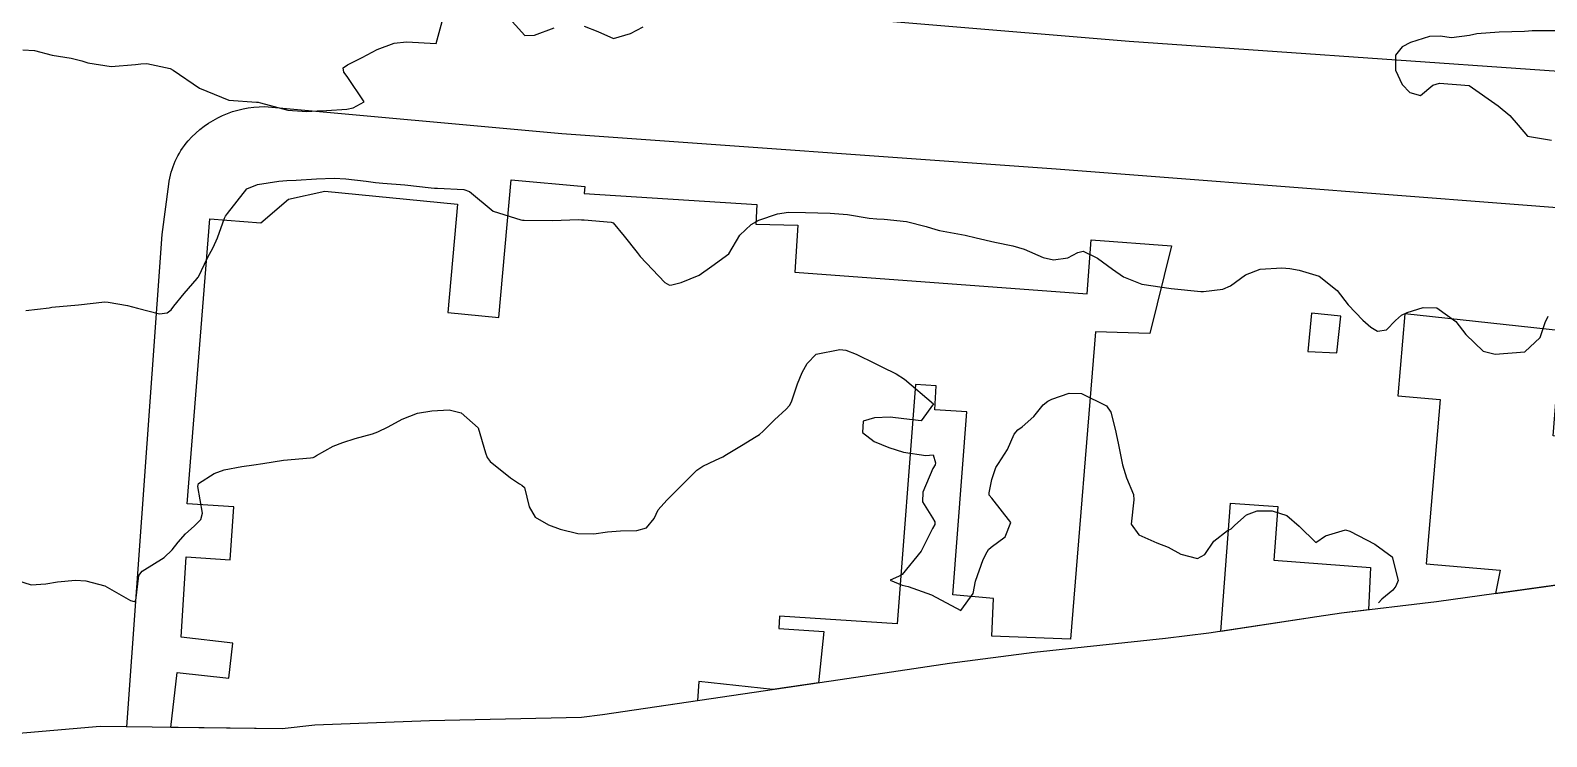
# Model space of a CAD drawing. Header units: metres. Extents: x 307586 to 320046, y 7427249 to 7434250.
# Drawn here: x 309667.9 to 309770.6, y 7432321 to 7432368.9 of the extents above; entities that cross this region are included whole.
import ezdxf

# ---------------------------------------------------------------- set-up
doc = ezdxf.new("R2010")
doc.units = ezdxf.units.M
doc.header["$MEASUREMENT"] = 0
for name, color, linetype in [('Area', 45, 'Continuous'), ('Curvas de Nivel 1m', 11, 'Continuous'), ('Edificações', 30, 'Continuous'), ('Vias Primárias', 230, 'Continuous')]:
    doc.layers.add(name, color=color, linetype=linetype)

msp = doc.modelspace()

# ---------------------------------------------------------------- linework, layer by layer
at = {"layer": 'Area'}
msp.add_polyline3d([(309780.31, 7432332.54, 744.98), (309763.16, 7432330.15, 737.8), (309756.72, 7432329.37, 738.25), (309755.04, 7432329.12, 740.96), (309747.73, 7432328.01, 738.21), (309744.79, 7432327.65, 738.16), (309735.9, 7432326.7, 742.23), (309730.16, 7432325.95, 738), (309722.75, 7432324.86, 737.82), (309706.66, 7432322.48, 741.35), (309705.22, 7432322.3, 741.32), (309694.93, 7432322.08, 741.09), (309687.17, 7432321.79, 741.86), (309684.96, 7432321.54, 741.66), (309672.61, 7432321.69, 738.23), (309664.49, 7432321, 738.49)], dxfattribs=at)
at = {"layer": 'Curvas de Nivel 1m', "flags": 128}
for points, elevation in [([(309667.38, 7432367.55), (309668.17, 7432367.51), (309669.37, 7432367.2), (309670.66, 7432366.99), (309671.37, 7432366.82), (309671.79, 7432366.68), (309673.36, 7432366.43), (309675.02, 7432366.57), (309675.37, 7432366.62), (309675.78, 7432366.63), (309677.36, 7432366.29), (309677.56, 7432366.19), (309679.34, 7432364.97), (309681.33, 7432364.15), (309683.21, 7432364), (309683.33, 7432364), (309683.48, 7432363.97), (309685.33, 7432363.46), (309686.63, 7432363.38), (309687.33, 7432363.42), (309687.95, 7432363.44), (309689.33, 7432363.54), (309689.76, 7432363.62), (309690.51, 7432364.04), (309689.36, 7432365.76), (309689.13, 7432366.05), (309689.08, 7432366.34), (309689.37, 7432366.53), (309690.37, 7432367.04), (309691.38, 7432367.58), (309692.53, 7432368.01), (309693.38, 7432368.11), (309695.38, 7432367.98), (309695.92, 7432369.97)], 736), ([(309700.13, 7432369.92), (309701.39, 7432368.53), (309702.04, 7432368.55), (309703.39, 7432369.04)], 736), ([(309705.4, 7432369.17), (309706.34, 7432368.8), (309707.39, 7432368.32), (309708.55, 7432368.66), (309709.4, 7432369.12)], 736), ([(309771.4, 7432368.85), (309769.64, 7432368.85), (309769.4, 7432368.83), (309769.12, 7432368.81), (309767.4, 7432368.76), (309765.89, 7432368.64), (309765.4, 7432368.52), (309764.17, 7432368.38), (309763.4, 7432368.49), (309762.68, 7432368.46), (309761.39, 7432368.06), (309760.83, 7432367.76), (309760.38, 7432367.2), (309760.39, 7432366.18), (309760.83, 7432365.2), (309761.35, 7432364.66), (309762.07, 7432364.46), (309762.92, 7432365.17), (309763.36, 7432365.3), (309765.36, 7432365.14), (309767.34, 7432363.77), (309768.13, 7432363.11), (309768.68, 7432362.45), (309769.32, 7432361.71), (309770.95, 7432361.44)], 736), ([(309667.58, 7432349.89), (309669.16, 7432350.08), (309669.34, 7432350.11), (309671.16, 7432350.27), (309672.94, 7432350.47), (309673.17, 7432350.46), (309674.47, 7432350.23), (309675.16, 7432350.05), (309676.63, 7432349.67), (309677.16, 7432349.73), (309677.42, 7432349.93), (309677.62, 7432350.19), (309678.31, 7432351.04), (309679.19, 7432352.06), (309679.24, 7432352.12), (309679.28, 7432352.17), (309679.9, 7432353.46), (309680.27, 7432354.16), (309680.57, 7432354.81), (309681.04, 7432356.15), (309681.12, 7432356.28), (309681.25, 7432356.46), (309682.56, 7432358.13), (309683.27, 7432358.44), (309684.73, 7432358.65), (309685.27, 7432358.69), (309685.91, 7432358.73), (309687.27, 7432358.81), (309688.48, 7432358.85), (309689.27, 7432358.81), (309690.65, 7432358.65), (309691.27, 7432358.57), (309691.77, 7432358.53), (309693.27, 7432358.41), (309695.04, 7432358.2), (309695.27, 7432358.19), (309695.48, 7432358.19), (309697.26, 7432358.1), (309697.64, 7432357.95), (309699.25, 7432356.63), (309701.11, 7432356.04), (309701.24, 7432356.02), (309701.35, 7432356.01), (309703.24, 7432355.98), (309705.06, 7432356.05), (309705.24, 7432356.04), (309705.42, 7432356.03), (309707.24, 7432355.88), (309707.37, 7432355.83), (309708.13, 7432354.92), (309709, 7432353.81), (309709.21, 7432353.55), (309710.87, 7432351.79), (309711.19, 7432351.61), (309711.36, 7432351.62), (309711.98, 7432351.78), (309713.2, 7432352.28), (309714.07, 7432352.89), (309715.21, 7432353.74), (309715.96, 7432355), (309716.73, 7432355.72), (309717.25, 7432356.01), (309718.5, 7432356.45), (309719.25, 7432356.55), (309720.4, 7432356.53), (309721.25, 7432356.5), (309722.08, 7432356.49), (309723.25, 7432356.39), (309724.73, 7432356.15), (309725.25, 7432356.1), (309725.73, 7432356.09), (309727.25, 7432355.93), (309728.58, 7432355.58), (309729.24, 7432355.37), (309729.49, 7432355.32), (309731.23, 7432354.99), (309731.96, 7432354.81), (309733.23, 7432354.52), (309734.46, 7432354.27), (309735.22, 7432354.04), (309736.51, 7432353.49), (309737.21, 7432353.32), (309738.17, 7432353.47), (309738.85, 7432353.82), (309739.22, 7432353.91), (309740.2, 7432353.44), (309741.21, 7432352.69), (309741.95, 7432352.17), (309743.2, 7432351.68), (309745.19, 7432351.38), (309747.19, 7432351.18), (309747.37, 7432351.18), (309748.69, 7432351.34), (309749.2, 7432351.55), (309750.22, 7432352.3), (309751.21, 7432352.68), (309752.69, 7432352.77), (309753.21, 7432352.73), (309753.85, 7432352.63), (309755.2, 7432352.21), (309756.43, 7432351.25), (309757.18, 7432350.28), (309758.16, 7432349.23), (309758.71, 7432348.77), (309759.16, 7432348.49), (309759.78, 7432348.58), (309760.37, 7432349.2), (309760.79, 7432349.57), (309761.17, 7432349.75), (309762.25, 7432350.1), (309763.18, 7432350.06), (309764.47, 7432349.15), (309765.15, 7432348.27), (309766.33, 7432347.13), (309767.14, 7432346.94), (309769.14, 7432347.09), (309770.18, 7432348.06), (309770.52, 7432349.08), (309770.73, 7432349.51)], 737), ([(309666.94, 7432331.6), (309667.94, 7432331.3), (309668.94, 7432331.37), (309669.72, 7432331.5), (309670.94, 7432331.6), (309671.64, 7432331.56), (309672.94, 7432331.22), (309674.68, 7432330.22), (309674.92, 7432330.17), (309675.04, 7432330.22), (309675.24, 7432331.92), (309675.47, 7432332.21), (309676.96, 7432333.14), (309677.49, 7432333.66), (309677.91, 7432334.18), (309678.4, 7432334.75), (309678.99, 7432335.27), (309679.44, 7432335.72), (309679.55, 7432336.16), (309679.23, 7432337.96), (309679.29, 7432338.17), (309680.34, 7432338.84), (309681.03, 7432339.08), (309682.22, 7432339.32), (309683.04, 7432339.43), (309683.63, 7432339.52), (309685.04, 7432339.75), (309686.88, 7432339.91), (309687.04, 7432339.93), (309687.14, 7432339.97), (309687.27, 7432340.07), (309688.41, 7432340.7), (309689.06, 7432340.94), (309689.89, 7432341.21), (309691.07, 7432341.52), (309691.44, 7432341.66), (309692.14, 7432342.01), (309693.08, 7432342.53), (309694.13, 7432342.94), (309695.08, 7432343.09), (309696.27, 7432343.15), (309697.08, 7432342.95), (309698.23, 7432341.94), (309698.73, 7432340.25), (309698.85, 7432339.93), (309699.04, 7432339.65), (309700.41, 7432338.54), (309701.03, 7432338.14), (309701.18, 7432338.06), (309701.37, 7432337.9), (309701.69, 7432336.58), (309702.09, 7432335.89), (309703, 7432335.36), (309703.79, 7432335.07), (309704.99, 7432334.78), (309706.07, 7432334.76), (309706.99, 7432334.89), (309707.87, 7432334.95), (309708.99, 7432334.97), (309709.64, 7432335.15), (309710.15, 7432335.8), (309710.42, 7432336.38), (309711.02, 7432337.03), (309711.76, 7432337.78), (309713.04, 7432339.06), (309713.45, 7432339.34), (309714.31, 7432339.75), (309714.8, 7432339.98), (309715.05, 7432340.12), (309716.06, 7432340.73), (309717.07, 7432341.34), (309717.29, 7432341.49), (309717.55, 7432341.71), (309718.31, 7432342.47), (309719.09, 7432343.19), (309719.33, 7432343.45), (309719.45, 7432343.69), (309719.87, 7432344.92), (309720.19, 7432345.68), (309720.51, 7432346.3), (309721.14, 7432346.94), (309722.74, 7432347.25), (309723.14, 7432347.19), (309723.84, 7432346.93), (309725.13, 7432346.29), (309725.57, 7432346.06), (309726.55, 7432345.6), (309727.12, 7432345.24), (309729.09, 7432343.57), (309728.25, 7432342.41), (309727.08, 7432342.55), (309726.14, 7432342.66), (309725.08, 7432342.62), (309724.32, 7432342.38), (309724.26, 7432341.63), (309725.06, 7432341), (309726.06, 7432340.61), (309727.05, 7432340.29), (309728.55, 7432340.07), (309729.05, 7432340.11), (309729.21, 7432339.57), (309729.19, 7432339.42), (309729.04, 7432339.17), (309728.35, 7432337.58), (309728.34, 7432336.91), (309729.01, 7432335.83), (309729.17, 7432335.57), (309729.18, 7432335.39), (309729, 7432335.11), (309728.49, 7432334.07), (309728.24, 7432333.58), (309726.96, 7432332), (309726.7, 7432331.86), (309726.14, 7432331.61), (309726.95, 7432331.28), (309727.36, 7432331.18), (309728.94, 7432330.62), (309730.92, 7432329.55), (309731.77, 7432330.71), (309731.92, 7432331.54), (309732.45, 7432333.01), (309732.72, 7432333.52), (309732.81, 7432333.69), (309732.98, 7432333.85), (309733.94, 7432334.55), (309734.32, 7432335.51), (309733.02, 7432337.17), (309732.86, 7432337.36), (309732.85, 7432337.52), (309733.03, 7432338.44), (309733.31, 7432339.25), (309733.48, 7432339.52), (309734.1, 7432340.47), (309734.54, 7432341.51), (309734.79, 7432341.79), (309735.08, 7432342), (309735.87, 7432342.71), (309736.5, 7432343.49), (309736.83, 7432343.75), (309737.1, 7432343.88), (309738.28, 7432344.29), (309739.11, 7432344.27), (309740.79, 7432343.43), (309741.09, 7432343), (309741.41, 7432341.76), (309741.48, 7432341.42), (309741.59, 7432340.9), (309741.89, 7432339.42), (309742.16, 7432338.54), (309742.64, 7432337.41), (309742.66, 7432337.05), (309742.47, 7432335.41), (309742.99, 7432334.69), (309744.22, 7432334.15), (309744.98, 7432333.85), (309745.83, 7432333.37), (309746.97, 7432333.07), (309747.47, 7432333.35), (309748.07, 7432334.26), (309749, 7432334.97), (309749.24, 7432335.08), (309749.5, 7432335.33), (309750.29, 7432336.04), (309751.01, 7432336.3), (309752.02, 7432336.31), (309753.01, 7432335.99), (309753.85, 7432335.27), (309754.99, 7432334.16), (309755.64, 7432334.61), (309757, 7432335.03), (309757.29, 7432334.94), (309758.99, 7432334.04), (309760.16, 7432333.2), (309760.56, 7432331.59), (309760.41, 7432331.2), (309760.19, 7432330.94), (309759.45, 7432330.33), (309759.22, 7432330.07)], 738)]:
    msp.add_lwpolyline(points, dxfattribs=dict(at, elevation=elevation))
at = {"layer": 'Edificações'}
for points, elevation in [([(309677.41, 7432321.63), (309677.83, 7432325.36), (309681.34, 7432324.96), (309681.6, 7432327.35), (309678.1, 7432327.75), (309678.45, 7432333.19), (309681.43, 7432332.98), (309681.68, 7432336.57), (309678.52, 7432336.79), (309680.05, 7432356.1), (309683.5, 7432355.82), (309685.39, 7432357.43), (309687.83, 7432357.98), (309696.84, 7432357.1), (309696.17, 7432349.76), (309699.62, 7432349.41), (309700.46, 7432358.74), (309705.46, 7432358.29), (309705.41, 7432357.83), (309717.11, 7432357.07), (309717.04, 7432355.75), (309719.89, 7432355.68), (309719.68, 7432352.48), (309739.49, 7432351.01), (309739.76, 7432354.68), (309745.2, 7432354.27), (309743.73, 7432348.33), (309740.05, 7432348.44), (309738.36, 7432327.62), (309733.03, 7432327.81), (309733.15, 7432330.37), (309730.4, 7432330.62), (309731.34, 7432343.03), (309729.17, 7432343.16), (309729.26, 7432344.79), (309727.85, 7432344.88), (309726.62, 7432328.66), (309718.65, 7432329.18), (309718.59, 7432328.34), (309721.64, 7432328.14), (309721.29, 7432324.65), (309718.19, 7432324.19), (309713.19, 7432324.75), (309713.1, 7432323.43), (309706.66, 7432322.48), (309705.22, 7432322.3), (309694.93, 7432322.08), (309687.17, 7432321.79), (309684.96, 7432321.54)], 739.57), ([(309748.55, 7432328.13), (309749.21, 7432336.84), (309752.4, 7432336.6), (309752.13, 7432332.96), (309758.68, 7432332.46), (309758.54, 7432329.6), (309756.72, 7432329.37), (309755.04, 7432329.12)], 738.51)]:
    msp.add_lwpolyline(points, close=True, dxfattribs=dict(at, elevation=elevation))
for points in [[(309761.01, 7432349.66), (309760.53, 7432344.1), (309763.41, 7432343.85), (309762.45, 7432332.71), (309767.48, 7432332.28), (309767.16, 7432330.71), (309780.31, 7432332.54), (309781.82, 7432332.61), (309784.06, 7432333.08), (309791.75, 7432334.11), (309793.69, 7432337.51), (309791.1, 7432337.84), (309792.23, 7432342.19), (309796.03, 7432341.55), (309799.99, 7432347.36), (309799.02, 7432349.54), (309796.92, 7432351.23), (309791.43, 7432351.64), (309791.27, 7432349.94), (309782.06, 7432351.48), (309780.12, 7432340.34), (309775.36, 7432340.9), (309771.07, 7432341.39), (309771.63, 7432348.52)], [(309754.7, 7432349.7), (309754.44, 7432347.11), (309756.41, 7432347.01), (309756.67, 7432349.5)]]:
    msp.add_lwpolyline(points, close=True, dxfattribs=at)
at = {"layer": 'Vias Primárias'}
msp.add_lwpolyline([(309676.23, 7432458.09, 0.382768), (309671.66, 7432453.82), (309668.84, 7432422.2), (309666.09, 7432379.23, 0.466002), (309669.33, 7432374.37), (309673.66, 7432373.89), (309742.33, 7432368.14), (309778.55, 7432365.61), (309798.98, 7432363.91), (309803.93, 7432363.23, 0.087128), (309806.02, 7432363.4, 0.084484), (309813.85, 7432366.91, 0.129761), (309819.78, 7432373.64, 0.204142), (309820.42, 7432384.02, 0.171003), (309816.98, 7432388.27), (309789.52, 7432405.19), (309773.98, 7432415.02), (309774.18, 7432421.31), (309778.11, 7432419.25), (309782.54, 7432416.79), (309827.13, 7432388.72, 0.3704), (309829.58, 7432389.4)], format="xyb", dxfattribs=at)
at = {"layer": 'Vias Primárias', "elevation": 738.74}
msp.add_lwpolyline([(309674.42, 7432321.67), (309676.83, 7432355.03), (309677.27, 7432358.46, -0.149336), (309678.58, 7432361.38, -0.217353), (309683.76, 7432363.71), (309703.9, 7432361.89), (309737.4, 7432359.49), (309767.84, 7432357.15), (309795, 7432355.03, -0.333433), (309801.72, 7432349.12, -0.169762), (309801.36, 7432346.34), (309793.72, 7432334.62, -1.684313)], format="xyb", dxfattribs=at)

doc.saveas('drawing.dxf')
